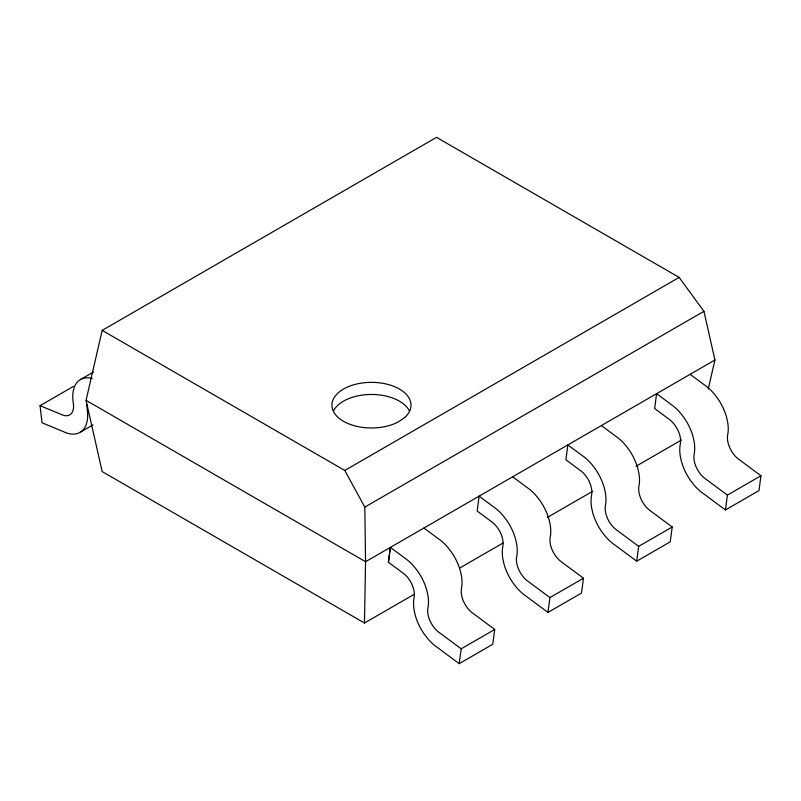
<?xml version="1.0" encoding="UTF-8"?>
<svg xmlns="http://www.w3.org/2000/svg" width="801" height="801" viewBox="0 0 801 801"><rect width="100%" height="100%" fill="white"/><g stroke="black" fill="none" stroke-linecap="round" stroke-linejoin="round"><path stroke-width="1.2" d="M364.475 623.018L365.566 561.711L364.815 507.103L344.79 470.457L102.168 330.382L86.067 400.35L102.168 471.579L364.475 623.018L414.247 594.282M388.425 562.252L390.367 547.393L404.205 557.656A37.206 21.477 60 0 1 414.838 567.448L417.972 571.584A37.206 21.477 60 0 1 426.803 590.267L427.864 595.003A37.206 21.477 60 0 1 427.934 607.859A18.603 10.743 60 0 0 439.799 632.96L461.196 648.82L459.223 663.659L437.837 647.799A37.206 21.477 60 0 1 427.203 637.997L424.069 633.861A37.206 21.477 60 0 1 415.238 615.188L414.177 610.452A37.206 21.477 60 0 1 414.097 597.596A18.603 10.743 60 0 0 402.232 572.495L388.405 562.232L390.367 547.393M423.909 528.029L437.746 538.292A37.206 21.477 60 0 1 448.38 548.084L451.504 552.219A37.206 21.477 60 0 1 460.335 570.903L461.406 575.639A37.206 21.477 60 0 1 461.476 588.495A18.603 10.743 60 0 0 473.341 613.596L494.728 629.456L492.765 644.294L459.223 663.659M549.927 597.586L528.54 581.726A18.603 10.743 60 0 1 516.675 556.625A37.206 21.477 60 0 0 516.605 543.769L515.544 539.033A37.206 21.477 60 0 0 506.713 520.35L503.579 516.214A37.206 21.477 60 0 0 492.945 506.422L479.108 496.159L477.166 511.018L490.973 521.261A18.603 10.743 60 0 1 502.838 546.362A37.206 21.477 60 0 0 502.918 559.218L503.979 563.954A37.206 21.477 60 0 0 512.81 582.627L515.934 586.763A37.206 21.477 60 0 0 526.577 596.565L547.964 612.425L549.927 597.586L583.468 578.222L562.082 562.362A18.603 10.743 60 0 1 550.217 537.261A37.206 21.477 60 0 0 550.147 524.405L549.075 519.669A37.206 21.477 60 0 0 540.244 500.985L537.121 496.85A37.206 21.477 60 0 0 526.487 487.058L512.65 476.795M583.468 578.222L581.506 593.06L547.964 612.425M638.667 546.352L617.281 530.492A18.603 10.743 60 0 1 605.416 505.391A37.206 21.477 60 0 0 605.346 492.535L604.274 487.799A37.206 21.477 60 0 0 595.443 469.116L592.319 464.98A37.206 21.477 60 0 0 581.686 455.188L567.849 444.925L565.907 459.784L579.714 470.027A18.603 10.743 60 0 1 591.579 495.128A37.206 21.477 60 0 0 591.659 507.984L592.72 512.72A37.206 21.477 60 0 0 601.551 531.393L604.675 535.529A37.206 21.477 60 0 0 615.318 545.331L636.705 561.191L638.667 546.352L672.209 526.988L650.823 511.128A18.603 10.743 60 0 1 638.958 486.027A37.206 21.477 60 0 0 638.888 473.171L637.816 468.435A37.206 21.477 60 0 0 628.985 449.761L625.861 445.616A37.206 21.477 60 0 0 615.228 435.824L601.391 425.561M672.209 526.988L670.237 541.826L636.705 561.191M727.408 495.118L706.021 479.258A18.603 10.743 60 0 1 694.157 454.157A37.206 21.477 60 0 0 694.087 441.301L693.015 436.565A37.206 21.477 60 0 0 684.184 417.892L681.06 413.747A37.206 21.477 60 0 0 670.427 403.954L656.59 393.691L654.647 408.55L668.455 418.793A18.603 10.743 60 0 1 680.319 443.894A37.206 21.477 60 0 0 680.389 456.75L681.461 461.486A37.206 21.477 60 0 0 690.292 480.159L693.416 484.305A37.206 21.477 60 0 0 704.049 494.097L725.446 509.957L727.408 495.118L760.95 475.754L739.563 459.894A18.603 10.743 60 0 1 727.698 434.793A37.206 21.477 60 0 0 727.618 421.937L726.557 417.201A37.206 21.477 60 0 0 717.726 398.528L714.602 394.382A37.206 21.477 60 0 0 703.959 384.59L690.132 374.327M760.95 475.754L758.978 490.592L725.446 509.957M708.274 388.966L714.933 360.009L703.929 311.319L679.158 277.416L436.525 137.341L102.168 330.382M80.46 379.544L93.447 372.054M86.898 404.405A18.603 10.743 60 0 0 87.139 408.83A37.206 21.477 60 0 1 87.069 421.596L86.007 425.101A37.206 21.477 60 0 1 77.176 433.581L74.042 434.112A37.206 21.477 60 0 1 63.409 431.629L42.022 422.788L40.05 405.676L73.592 386.312M79.99 432.39L92.966 424.9M344.79 470.457L679.158 277.416M364.815 507.103L703.929 311.319M714.933 360.009L365.566 561.711L86.067 400.35M459.694 568.039L502.978 543.058M547.343 517.436L592.79 491.203M636.074 466.212L681.521 439.969M461.196 648.82L494.728 629.456M40.05 405.676L61.437 414.507A18.603 10.743 60 0 0 73.302 403.113A37.206 21.477 60 0 1 73.382 390.347L74.443 386.833A37.206 21.477 60 0 1 83.274 378.352L86.398 377.832A37.206 21.477 60 0 1 92.145 378.472M333.757 410.422A39.529 22.818 0 0 1 372.305 394.462A39.529 22.818 0 0 1 409.641 411.364M404.805 417.431L398.177 421.987A39.529 22.818 0 0 1 333.767 412.044A39.529 22.818 0 0 1 376.6 382.548A39.529 22.818 0 0 1 404.805 417.431"/></g></svg>
